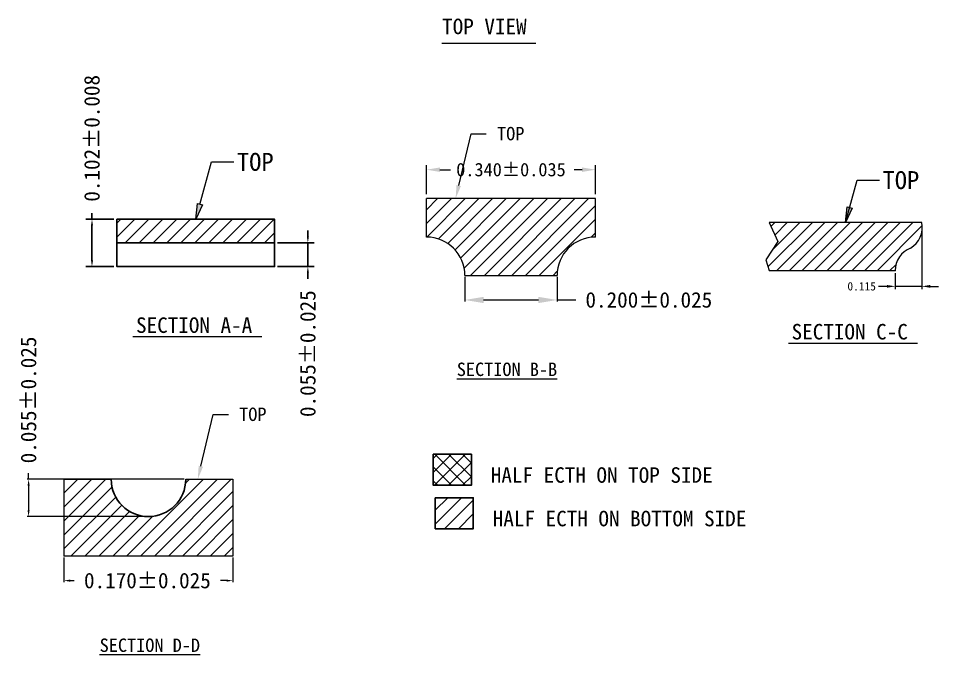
# Model space of a CAD drawing. Extents: x 881.03 to 884, y 88.42 to 93.34.
# Drawn here: x 881.032 to 883.995, y 88.421 to 90.47 of the extents above; entities that cross this region are included whole.
import ezdxf

# ---------------------------------------------------------------- set-up
doc = ezdxf.new("R2010")
doc.units = 0
for name, color, linetype in [('ECTH', 4, 'Continuous'), ('NOTE', 4, 'Continuous'), ('标注', 2, 'Continuous')]:
    doc.layers.add(name, color=color, linetype=linetype)
for name, color, linetype, lineweight in [('ETCH', 4, 'Continuous', 15), ('top', 7, 'Continuous', 25), ('标注线', 3, 'Continuous', 9)]:
    doc.layers.add(name, color=color, linetype=linetype, lineweight=lineweight)
doc.styles.get("Standard").update_dxf_attribs({"font": ''})
doc.styles.add('宋体', font='')
doc.styles.get('Standard').set_extended_font_data('SimSun')
doc.styles.get('宋体').set_extended_font_data('SimSun')
doc.dimstyles.new('1D$0', dxfattribs={"dimtxt": 0.07, "dimasz": 0.07, "dimexe": 0.025, "dimexo": 0.025, "dimgap": 0.025, "dimtad": 0, "dimdec": 3, "dimzin": 0, "dimdsep": 46, "dimtxsty": 'Standard', "dimcen": 0.009, "dimdle": 0.14, "dimclrd": 256, "dimclre": 256, "dimclrt": 256, "dimadec": 0, "dimazin": 1, "dimtfac": 1, "dimtdec": 3, "dimtofl": 0, "dimtmove": 0, "dimatfit": 3, "dimfxl": 1, "dimtolj": 1, "dimtzin": 0, "dimarcsym": 0})
doc.dimstyles.new('ISO-25', dxfattribs={"dimtxt": 0.05, "dimasz": 0.01, "dimexe": 0.05, "dimexo": 0.05, "dimgap": 0.005, "dimtad": 1, "dimdec": 3, "dimdsep": 46, "dimtxsty": 'Standard', "dimcen": 2.5, "dimadec": 0, "dimazin": 0, "dimtfac": 1, "dimtdec": 3, "dimtmove": 0, "dimatfit": 3, "dimfxl": 1, "dimarcsym": 0})

# ---------------------------------------------------------------- blocks, each defined once
blk = doc.blocks.new('*D0')
at = {"layer": 'Defpoints', "color": 0, "transparency": 16777216}
for p in [(881.2694, 89.8234), (881.3496, 89.8234), (881.3496, 89.6712)]:
    blk.add_point(p, dxfattribs=at)
at = {"layer": '标注线', "color": 0, "lineweight": -2, "transparency": 16777216}
for p, q in [((881.2694, 89.8234), (881.2694, 89.8434)), ((881.3396, 89.8234), (881.2494, 89.8234)), ((881.2694, 89.6912), (881.2694, 89.8034)), ((881.3396, 89.6712), (881.2494, 89.6712))]:
    blk.add_line(p, q, dxfattribs=at)
at = {"layer": '标注线', "color": 0, "transparency": 16777216}
for points in [[(881.2728, 89.8034), (881.2661, 89.8034), (881.2694, 89.8234)], [(881.2661, 89.6912), (881.2728, 89.6912), (881.2694, 89.6712)]]:
    blk.add_solid(points, dxfattribs=at)
at = {"layer": '标注线', "color": 0, "transparency": 16777216, "insert": (881.2694, 90.0841), "char_height": 0.05, "attachment_point": 5, "rotation": 90}
blk.add_mtext('0.102%%P0.008', dxfattribs=at)
blk = doc.blocks.new('*D1')
at = {"layer": 'Defpoints', "color": 0, "transparency": 16777216}
for p in [(881.8571, 89.7473), (881.8571, 89.6712), (881.9645, 89.6712)]:
    blk.add_point(p, dxfattribs=at)
at = {"layer": '标注线', "color": 0, "lineweight": -2, "transparency": 16777216}
for p, q in [((881.9645, 89.7673), (881.9645, 89.7873)), ((881.8671, 89.7473), (881.9845, 89.7473)), ((881.9645, 89.7473), (881.9645, 89.6712)), ((881.8671, 89.6712), (881.9845, 89.6712)), ((881.9645, 89.6512), (881.9645, 89.6312))]:
    blk.add_line(p, q, dxfattribs=at)
at = {"layer": '标注线', "color": 0, "transparency": 16777216}
for points in [[(881.9611, 89.7673), (881.9678, 89.7673), (881.9645, 89.7473)], [(881.9678, 89.6512), (881.9611, 89.6512), (881.9645, 89.6712)]]:
    blk.add_solid(points, dxfattribs=at)
at = {"layer": '标注线', "color": 0, "transparency": 16777216, "insert": (881.9645, 89.3905), "char_height": 0.05, "attachment_point": 5, "rotation": 90}
blk.add_mtext('0.055%%P0.025', dxfattribs=at)
blk = doc.blocks.new('*D24')
at = {"layer": 'Defpoints', "color": 0, "transparency": 16777216}
for p in [(881.1792, 88.7386), (881.7232, 88.7386), (881.7232, 88.6594)]:
    blk.add_point(p, dxfattribs=at)
at = {"layer": 'NOTE', "lineweight": 0, "transparency": 16777216}
for p, q in [((881.1792, 88.7336), (881.1792, 88.6544)), ((881.7232, 88.7336), (881.7232, 88.6544)), ((881.1992, 88.6594), (881.2122, 88.6594)), ((881.7032, 88.6594), (881.6835, 88.6594))]:
    blk.add_line(p, q, dxfattribs=at)
at = {"layer": 'NOTE', "transparency": 16777216}
for points in [[(881.1992, 88.6628), (881.1992, 88.6561), (881.1792, 88.6594)], [(881.7032, 88.6561), (881.7032, 88.6628), (881.7232, 88.6594)]]:
    blk.add_solid(points, dxfattribs=at)
at = {"layer": 'NOTE', "color": 1, "lineweight": 0, "transparency": 16777216, "insert": (881.4478, 88.6594), "char_height": 0.05, "attachment_point": 5, "style": '宋体'}
blk.add_mtext('\\A1;\\C4;0.170%%P0.025', dxfattribs=at)
blk = doc.blocks.new('*D25')
at = {"layer": 'Defpoints', "color": 0, "transparency": 16777216}
for p in [(882.47, 89.6425), (882.7667, 89.6425), (882.7667, 89.5634)]:
    blk.add_point(p, dxfattribs=at)
at = {"layer": 'NOTE', "lineweight": 0, "transparency": 16777216}
for p, q in [((882.47, 89.6375), (882.47, 89.5584)), ((882.7667, 89.6375), (882.7667, 89.5584)), ((882.53, 89.5634), (882.7067, 89.5634)), ((882.7667, 89.5634), (882.8267, 89.5634))]:
    blk.add_line(p, q, dxfattribs=at)
at = {"layer": 'NOTE', "transparency": 16777216}
for points in [[(882.53, 89.5734), (882.53, 89.5534), (882.47, 89.5634)], [(882.7067, 89.5534), (882.7067, 89.5734), (882.7667, 89.5634)]]:
    blk.add_solid(points, dxfattribs=at)
at = {"layer": 'NOTE', "lineweight": 0, "transparency": 16777216, "insert": (883.0623, 89.5634), "char_height": 0.05, "attachment_point": 5, "style": '宋体'}
blk.add_mtext('\\A1;0.200%%P0.025', dxfattribs=at)
blk = doc.blocks.new('*D26')
at = {"layer": 'Defpoints', "color": 0, "transparency": 16777216}
for p in [(881.5712, 88.9858), (881.0653, 88.8658), (881.4512, 88.8658)]:
    blk.add_point(p, dxfattribs=at)
at = {"layer": 'NOTE', "lineweight": 0, "transparency": 16777216}
for p, q in [((881.0653, 88.9858), (881.0653, 89.0058)), ((881.5662, 88.9858), (881.0603, 88.9858)), ((881.0653, 88.9658), (881.0653, 88.8858)), ((881.4462, 88.8658), (881.0603, 88.8658))]:
    blk.add_line(p, q, dxfattribs=at)
at = {"layer": 'NOTE', "transparency": 16777216}
for points in [[(881.0686, 88.9658), (881.0619, 88.9658), (881.0653, 88.9858)], [(881.0619, 88.8858), (881.0686, 88.8858), (881.0653, 88.8658)]]:
    blk.add_solid(points, dxfattribs=at)
at = {"layer": 'NOTE', "lineweight": 0, "transparency": 16777216, "insert": (881.0653, 89.2414), "char_height": 0.05, "attachment_point": 5, "rotation": 90, "style": '宋体'}
blk.add_mtext('\\A1;\\C4;0.055±0.025', dxfattribs=at)

msp = doc.modelspace()

# ---------------------------------------------------------------- hatches: boundary and pattern name
h = msp.add_hatch()
h.set_pattern_fill('ANSI31', color=4, scale=0.01)
h.paths.add_polyline_path([(881.1792, 88.9858), (881.1792, 88.7386), (881.7232, 88.7386), (881.7232, 88.9858), (881.5712, 88.9858, -1), (881.3312, 88.9858)])
h = msp.add_hatch()
h.set_pattern_fill('ANSI31', color=4, scale=0.01)
h.set_pattern_definition([(45, (873.163218, 86.634747), (-0.02245064, 0.02245064), [])])
h.paths.add_polyline_path([(882.4971, 88.9264), (882.3747, 88.9264), (882.3747, 88.8268), (882.4971, 88.8268)])
at = {"layer": 'ECTH'}
h = msp.add_hatch(dxfattribs=at)
h.set_pattern_fill('ANSI31', color=4, scale=0.01)
h.set_pattern_definition([(45, (871.286796, 87.74017), (-0.02245064, 0.02245064), [])])
h.paths.add_polyline_path([(881.3496, 89.8234), (881.3496, 89.7473), (881.8571, 89.7473), (881.8571, 89.8234)])
at = {"layer": 'ETCH', "lineweight": 0}
h = msp.add_hatch(dxfattribs=at)
h.set_pattern_fill('ANSI31', color=4, scale=0.25)
h.set_pattern_definition([(45, (405.088707, 54.051774), (-0.022097087, 0.022097087), [])])
h.paths.add_polyline_path([(882.3464, 89.8898), (882.3464, 89.7661, -0.414214), (882.47, 89.6425), (882.7667, 89.6425, -0.414214), (882.8904, 89.7661), (882.8904, 89.8898)])
h = msp.add_hatch(dxfattribs=at)
h.set_pattern_fill('ANSI31', color=256, scale=0.009, style=0)
h.set_pattern_definition([(45, (534.847745, -391.679104), (-0.0202055763, 0.0202055763), [])])
h.paths.add_polyline_path([(883.4492, 89.8128), (883.9414, 89.8128, -0.314439), (883.9048, 89.7302, 0.308764), (883.8556, 89.6583), (883.4493, 89.6583), (883.4391, 89.6927), (883.4774, 89.7517)])
at = {"layer": 'ETCH', "lineweight": 15}
h = msp.add_hatch(dxfattribs=at)
h.set_pattern_fill('ANSI37', color=6, scale=0.01, angle=270)
h.paths.add_polyline_path([(882.4908, 89.0665), (882.3684, 89.0665), (882.3684, 88.9669), (882.4908, 88.9669)])
at = {"layer": '标注线'}
h = msp.add_hatch(color=256, dxfattribs=at)
h.dxf.hatch_style = 1
h.paths.add_polyline_path([(881.6034, 89.8234), (881.6086, 89.8738), (881.6166, 89.8716), (881.6247, 89.8694)])
h = msp.add_hatch(color=256, dxfattribs=at)
h.dxf.hatch_style = 1
h.paths.add_polyline_path([(883.6953, 89.8128), (883.7005, 89.8632), (883.7086, 89.861), (883.7166, 89.8588)])

# ---------------------------------------------------------------- linework, layer by layer
at = {"lineweight": 0}
for p, q in [((883.4492, 89.8128), (883.4774, 89.7517)), ((883.9414, 89.8128), (883.4492, 89.8128)), ((883.4774, 89.7517), (883.4391, 89.6927)), ((883.4391, 89.6927), (883.4493, 89.6583)), ((883.4492, 89.6583), (883.8556, 89.6583))]:
    msp.add_line(p, q, dxfattribs=at)
for points in [[(882.3684, 89.0665), (882.4908, 89.0665), (882.4908, 88.9669), (882.3684, 88.9669)], [(882.3747, 88.9264), (882.4971, 88.9264), (882.4971, 88.8268), (882.3747, 88.8268)]]:
    msp.add_lwpolyline(points, close=True)
for centre, radius, start, end in [((883.8639, 89.7978), 0.0789, 301.1451, 10.9659), ((883.9329, 89.6583), 0.0773, 111.3648, 180)]:
    msp.add_arc(centre, radius, start, end, dxfattribs=at)
msp.add_arc((881.4512, 88.9858), 0.12, 180, 0)
msp.add_point((883.8556, 89.6583), dxfattribs=at)
at = {"layer": 'NOTE', "lineweight": 0}
for p, q in [((882.4501, 89.9318), (882.4898, 90.0988)), ((882.4898, 90.0988), (882.5388, 90.0988)), ((882.3464, 89.9042, 0.0069), (882.3464, 89.9974, 0.0069)), ((882.3896, 89.983, 0.0069), (882.4237, 89.983, 0.0069)), ((882.8472, 89.983, 0.0069), (882.8215, 89.983, 0.0069)), ((882.8904, 89.9042, 0.0069), (882.8904, 89.9974, 0.0069)), ((881.6199, 89.0279), (881.6596, 89.1949)), ((881.6596, 89.1949), (881.7085, 89.1949))]:
    msp.add_line(p, q, dxfattribs=at)
at = {"layer": 'NOTE', "color": 7, "lineweight": 0}
for p, q in [((882.8904, 89.8898), (882.3464, 89.8898)), ((882.3464, 89.7661), (882.3464, 89.8898)), ((882.8904, 89.7661), (882.8904, 89.8898)), ((882.47, 89.6425), (882.7667, 89.6425)), ((881.1792, 88.9858), (881.1792, 88.7386)), ((881.1792, 88.9858), (881.3312, 88.9858)), ((881.5712, 88.9858), (881.7232, 88.9858)), ((881.7232, 88.9858), (881.7232, 88.7386)), ((881.7232, 88.7386), (881.1792, 88.7386))]:
    msp.add_line(p, q, dxfattribs=at)
for centre, start, end in [((882.3464, 89.6425), 0, 90), ((882.8904, 89.6425), 90, 180)]:
    msp.add_arc(centre, 0.1236, start, end, dxfattribs=at)
at = {"layer": 'NOTE', "lineweight": 0}
for points in [[(882.3896, 89.9902, 0.0069), (882.3896, 89.9758, 0.0069), (882.3464, 89.983, 0.0069)], [(882.8472, 89.9902, 0.0069), (882.8472, 89.9758, 0.0069), (882.8904, 89.983, 0.0069)], [(882.4571, 89.9301), (882.4401, 89.8898), (882.4431, 89.9335)], [(881.6269, 89.0262), (881.6099, 88.9858), (881.6129, 89.0295)]]:
    msp.add_solid(points, dxfattribs=at)
at = {"layer": 'top', "color": 0}
msp.add_line((881.3496, 89.7473), (881.8571, 89.7473), dxfattribs=at)
msp.add_lwpolyline([(881.3496, 89.8234), (881.8571, 89.8234), (881.8571, 89.6712), (881.3496, 89.6712)], close=True, dxfattribs=at)
at = {"layer": '标注', "lineweight": 0}
for p, q in [((883.9412, 89.8048), (883.9412, 89.5983)), ((883.8556, 89.6493), (883.8556, 89.5983)), ((883.8286, 89.6073), (883.8016, 89.6073)), ((883.9412, 89.6073), (883.8556, 89.6073)), ((883.9682, 89.6073), (883.9952, 89.6073))]:
    msp.add_line(p, q, dxfattribs=at)
for points in [[(883.8286, 89.6118), (883.8286, 89.6028), (883.8556, 89.6073)], [(883.9682, 89.6118), (883.9682, 89.6028), (883.9412, 89.6073)]]:
    msp.add_solid(points, dxfattribs=at)
at = {"layer": '标注线', "color": 4}
for p, q in [((882.3961, 90.39), (882.6988, 90.39)), ((881.401, 89.4454), (881.8166, 89.4454)), ((883.5117, 89.4243), (883.9273, 89.4243))]:
    msp.add_line(p, q, dxfattribs=at)
at = {"layer": '标注线', "extrusion": (0.96419, -0.265212, 0)}
for points, elevation in [([(320.4685, 0), (320.6102, 0)], 826.2111), ([(320.9631, 0), (321.1048, 0)], 828.2309)]:
    msp.add_lwpolyline(points, dxfattribs=dict(at, elevation=elevation))
at = {"layer": '标注线', "extrusion": (0, 1, 0)}
for points, elevation in [([(-881.6542, 0), (-881.726, 0)], 90.0082), ([(-883.7329, 0), (-883.8047, 0)], 89.9494)]:
    msp.add_lwpolyline(points, dxfattribs=dict(at, elevation=elevation))
at = {"layer": '标注线'}
for points in [[(881.6247, 89.8694), (881.6034, 89.8234), (881.6086, 89.8738)], [(883.7166, 89.8588), (883.6953, 89.8128), (883.7005, 89.8632)]]:
    msp.add_lwpolyline(points, close=True, dxfattribs=at)

# ---------------------------------------------------------------- texts
at = {"layer": 'NOTE', "lineweight": 0, "char_height": 0.0432, "attachment_point": 5, "style": '宋体'}
for s, insert in [('\\A1;TOP', (882.6176, 90.0988)), ('0.340%%P0.035', (882.6184, 89.983, 0.0069)), ('\\A1;{\\LSECTION B-B}', (882.6055, 89.3397, 0.0069)), ('\\A1;TOP', (881.7873, 89.1949)), ('\\A1;\\LSECTION D-D', (881.4557, 88.4511))]:
    msp.add_mtext(s, dxfattribs=dict(at, insert=insert))
at = {"layer": '标注', "lineweight": 0, "insert": (883.7476, 89.6073), "char_height": 0.027, "attachment_point": 5}
msp.add_mtext('0.115', dxfattribs=at)
at = {"layer": '标注线', "color": 4}
for s, p in [('TOP VIEW', (882.3968, 90.4195)), ('SECTION A-A', (881.4112, 89.4573)), ('SECTION C-C', (883.5219, 89.4362)), ('HALF ECTH ON TOP SIDE', (882.5535, 88.9745)), ('HALF ECTH ON BOTTOM SIDE', (882.5598, 88.8344))]:
    msp.add_text(s, height=0.05, dxfattribs=at).set_placement(p)
at = {"layer": '标注线', "char_height": 0.058, "width": 0.162722, "attachment_point": 1}
for insert in [(881.736, 90.0372), (883.8147, 89.9784)]:
    msp.add_mtext('\\f宋体|b0|i0|c134|p2;\\W1.0000000000;\\T1.0000000000;\\o\\lTOP', dxfattribs=dict(at, insert=insert))

# ---------------------------------------------------------------- dimensions: what is measured, and where the dimension line sits
at = {"layer": 'NOTE', "lineweight": 0}
dim = msp.add_linear_dim(base=(882.7667, 89.5634), p1=(882.47, 89.6425), p2=(882.7667, 89.6425), text='0.200%%P0.025', dimstyle='1D$0', override={"dimtxt": 0.05, "dimasz": 0.06, "dimexe": 0.005, "dimexo": 0.005, "dimtxsty": '宋体', "dimtol": 1, "dimtp": 0.025, "dimtm": 0.025, "dimfxl": 0.03, "dimlwd": 0, "dimlwe": 0, "dimarcsym": 2}, dxfattribs=at)
dim.commit()
dim.dimension.update_dxf_attribs({"geometry": '*D25', "text_midpoint": (883.0623, 89.5634)})
at = {"layer": 'NOTE', "color": 4, "lineweight": 0}
dim = msp.add_linear_dim(base=(881.0653, 88.8658), p1=(881.5712, 88.9858), p2=(881.4512, 88.8658), angle=90, text='\\C4;0.055±0.025', dimstyle='1D$0', override={"dimtxt": 0.05, "dimasz": 0.02, "dimexe": 0.005, "dimexo": 0.005, "dimtxsty": '宋体', "dimtol": 1, "dimtp": 0.025, "dimtm": 0.025, "dimfxl": 0.03, "dimlwd": 0, "dimlwe": 0, "dimarcsym": 2}, dxfattribs=at)
dim.commit()
dim.dimension.update_dxf_attribs({"geometry": '*D26', "text_midpoint": (881.0653, 89.2414), "dimtype": 128})
dim = msp.add_linear_dim(base=(881.7232, 88.6594), p1=(881.1792, 88.7386), p2=(881.7232, 88.7386), text='\\C4;0.170%%P0.025', dimstyle='1D$0', override={"dimtxt": 0.05, "dimasz": 0.02, "dimexe": 0.005, "dimexo": 0.005, "dimtxsty": '宋体', "dimclrt": 1, "dimtol": 1, "dimtp": 0.025, "dimtm": 0.025, "dimfxl": 0.03, "dimlwd": 0, "dimlwe": 0, "dimarcsym": 2}, dxfattribs=at)
dim.commit()
dim.dimension.update_dxf_attribs({"geometry": '*D24', "text_midpoint": (881.4478, 88.6594), "dimtype": 128})
at = {"layer": '标注线', "color": 4}
dim = msp.add_linear_dim(base=(881.2694, 89.8234), p1=(881.3496, 89.6712), p2=(881.3496, 89.8234), angle=90, text='0.102%%P0.008', dimstyle='ISO-25', override={"dimtxt": 0.05, "dimasz": 0.02, "dimexe": 0.02, "dimexo": 0.01, "dimgap": 0.03, "dimtad": 0, "dimdec": 3, "dimzin": 0, "dimdsep": 46, "dimtxsty": 'Standard'}, dxfattribs=at)
dim.commit()
dim.dimension.update_dxf_attribs({"geometry": '*D0', "text_midpoint": (881.2694, 90.0841), "dimtype": 128})
dim = msp.add_linear_dim(base=(881.9645, 89.6712), p1=(881.8571, 89.7473), p2=(881.8571, 89.6712), angle=90, text='0.055%%P0.025', dimstyle='ISO-25', override={"dimtxt": 0.05, "dimasz": 0.02, "dimexe": 0.02, "dimexo": 0.01, "dimgap": 0.03, "dimtad": 0, "dimdec": 3, "dimzin": 0, "dimdsep": 46, "dimtxsty": 'Standard'}, dxfattribs=at)
dim.commit()
dim.dimension.update_dxf_attribs({"geometry": '*D1', "text_midpoint": (881.9645, 89.3905)})

doc.saveas('drawing.dxf')
